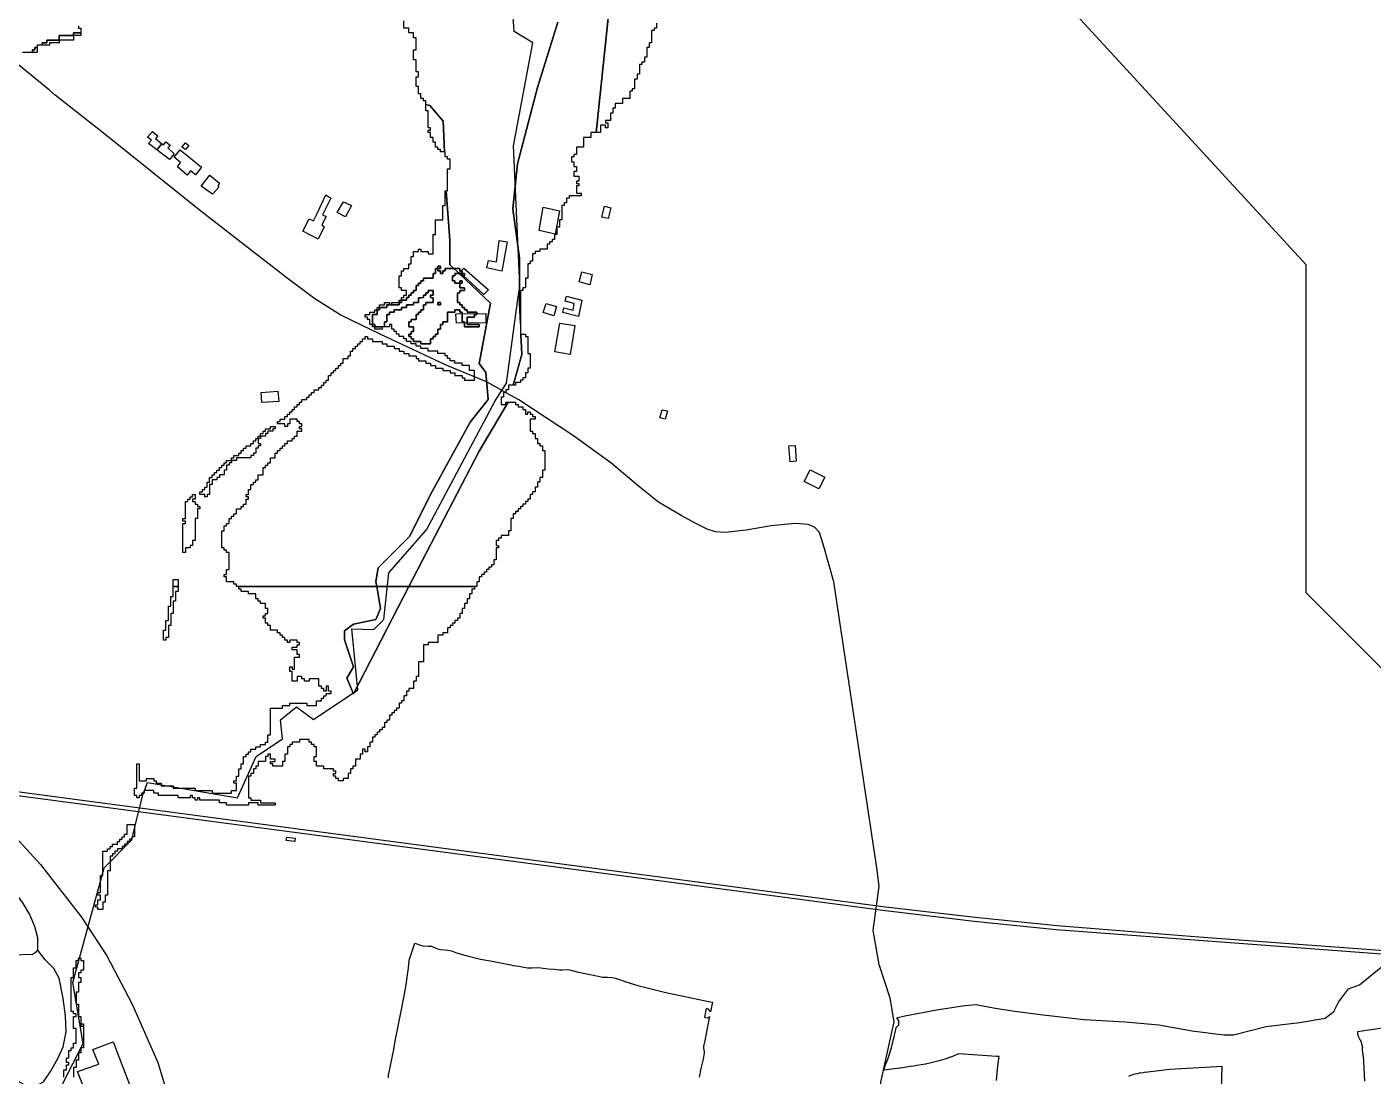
# Model space of a CAD drawing. Header units: metres. Extents: x 553506 to 563855, y 142925 to 150243.
# Drawn here: x 560282 to 561390, y 145597 to 146461 of the extents above; entities that cross this region are included whole.
import ezdxf

# ---------------------------------------------------------------- set-up
doc = ezdxf.new("R2010")
doc.units = ezdxf.units.M
for name, color, linetype in [('C-ANCIENT_WOODLAND', 94, 'Continuous'), ('C-BUILDINGS', 8, 'Continuous'), ('C-FLOOD_ZONE_3', 150, 'Continuous'), ('C-RAILWAYS', 250, 'Continuous'), ('C-ROADS', 33, 'Continuous'), ('C-WATERWAYS', 5, 'Continuous'), ('E-132KV-UGC-ALT', 8, 'Continuous')]:
    doc.layers.add(name, color=color, linetype=linetype)

msp = doc.modelspace()

# ---------------------------------------------------------------- linework, layer by layer
at = {"layer": 'C-ANCIENT_WOODLAND'}
for points in [[(560579.2, 145595.2999), (560579.4, 145597.5999), (560583.5443, 145618.8002), (560584.6, 145624.1999), (560590.2, 145653.0999), (560592.8, 145665.8999), (560593.4999, 145670.3999), (560595.6999, 145685.8999), (560596.4, 145692.1999), (560601.0499, 145706.1999), (560605.4999, 145704.6999), (560607.6, 145704.1999), (560611.8, 145703.9999), (560614.6999, 145703.7999), (560617.6, 145702.5999), (560619.6999, 145701.7999), (560622.2, 145700.9999), (560625.6, 145700.7999), (560628.2, 145700.6999), (560631.0499, 145699.9999), (560635.4, 145698.2999), (560644, 145695.8999), (560655, 145693.1999), (560664.6, 145691.3999), (560671.6, 145690.0999), (560680.0499, 145688.3999), (560681.8999, 145687.8999), (560686.8, 145687.2999), (560690.8, 145686.5999), (560693.6999, 145685.9999), (560697.4, 145685.8999), (560701.6, 145686.1999), (560704.8, 145686.0999), (560710.8999, 145685.2999), (560715.6999, 145684.7999), (560720, 145684.3999), (560722.6999, 145684.4999), (560726.6999, 145684.5999), (560728.4, 145684.4999), (560730.4, 145683.8999), (560735.8, 145682.4999), (560742.4999, 145680.9999), (560750.6999, 145679.4999), (560755.8999, 145678.3999), (560759.4999, 145678.2999), (560763.0999, 145677.9999), (560766.0999, 145677.5999), (560769.4999, 145676.2999), (560774.8, 145674.4999), (560784.4999, 145671.5999), (560807.6999, 145665.7999), (560831.2999, 145660.6999), (560842.8533, 145658.3421), (560846, 145657.6999), (560845.8499, 145656.6499), (560844.4999, 145649.7499), (560842.8999, 145651.8999), (560841.6812, 145652.1901), (560840.8, 145652.3999), (560839.6, 145645.2999), (560840.3463, 145645.1851), (560842.2, 145644.8999), (560843.75, 145645.9499), (560842.0999, 145637.5999), (560839.8999, 145625.9999), (560839.2, 145623.5999), (560838.8, 145621.4999), (560838.8, 145619.4999), (560839.2, 145617.0999), (560839.2999, 145615.6999), (560838.2999, 145610.6999), (560838, 145608.5999), (560836.4999, 145603.1999), (560835.0999, 145595.9999)], [(561079.88, 145593.2199), (561081.1799, 145605.4199), (561082.1799, 145612.8999), (561079.9401, 145613.0596), (561048.92, 145615.2699), (561047.32, 145614.57), (561043.12, 145612.77), (561042.92, 145612.6699), (561037.4199, 145610.77), (561031.72, 145609.0699), (561026.12, 145607.6699), (561021.4199, 145606.57), (561014.4199, 145605.4699), (561011.517, 145605.1005), (561009.2395, 145604.8106), (561008.92, 145604.77), (561000.92, 145603.4699), (561000, 145603.33), (560987.4, 145601.6999), (560987.4999, 145602.6999), (560987.943, 145603.9551), (560987.943, 145603.9551), (560988.6999, 145606.0999), (560990.6, 145610.6999), (560990.8731, 145611.6071), (560993.4, 145619.9999), (560996.05, 145630.5999), (560996.7399, 145633.7279), (560996.8, 145633.9999), (560997.35, 145636.7499), (560999.4999, 145639.1499), (560999.6, 145642.6999), (560998.4999, 145644.05), (560997.4999, 145644.6999), (561004.6116, 145646.5326), (561030.672, 145651.4496), (561053.7821, 145654.8916), (561063.1245, 145655.875), (561078.859, 145652.9248), (561097.0521, 145649.9745), (561120.6539, 145647.0243), (561152.123, 145643.5824), (561186.0506, 145641.6155), (561213.586, 145639.157), (561241.1215, 145634.24), (561267.1818, 145630.7981), (561275.0491, 145630.7981), (561302.0928, 145637.6819), (561329.6283, 145641.1238), (561350.7716, 145644.5658), (561357.6555, 145649.9745), (561361.5891, 145657.8418), (561369.9481, 145668.6593), (561378.7988, 145672.1012), (561404.28, 145692.5199)], [(561414.88, 145638.7199), (561377.28, 145633.2199), (561377.28, 145632.6199), (561377.3799, 145632.0199), (561377.3799, 145631.4199), (561377.5799, 145630.8199), (561377.68, 145630.2199), (561377.88, 145629.6199), (561378.1799, 145629.1199), (561378.3799, 145628.5199), (561378.5799, 145628.2199), (561379.48, 145626.3199), (561379.88, 145625.6199), (561380.1799, 145624.8199), (561380.28, 145624.6199), (561380.68, 145623.0199), (561380.88, 145622.3199), (561381.28, 145620.5199), (561381.28, 145620.1199), (561381.1799, 145619.7199), (561381.1799, 145617.7199), (561381.28, 145617.3199), (561381.3799, 145616.8199), (561381.3799, 145616.5199), (561381.88, 145612.4199), (561382.0898, 145609.832), (561382.1799, 145608.7199), (561382.5529, 145603.9655), (561382.5799, 145603.6199), (561383.08, 145592.6199)], [(561265.3799, 145585.7199), (561265.7399, 145604.7399), (561222.68, 145602.2299), (561204.5387, 145600.0906), (561201.48, 145599.73), (561200.88, 145599.6299), (561198.28, 145599.33), (561197.3799, 145599.13), (561195.88, 145598.8299), (561194.28, 145598.53), (561192.68, 145598.13), (561192.48, 145598.0299), (561189.88, 145597.0299), (561188.5799, 145596.4299)]]:
    msp.add_lwpolyline(points, dxfattribs=at)
at = {"layer": 'C-BUILDINGS'}
for points in [[(560387.5036, 146369.0526), (560392.705, 146364.6294), (560388.5459, 146359.6357), (560381.7193, 146365.0433), (560384.0761, 146367.7324), (560380.8994, 146370.2488), (560384.8814, 146374.8696), (560389.2151, 146371.3542), (560387.5036, 146369.0526)], [(560394.0445, 146363.8364), (560396.0268, 146366.4248), (560399.391, 146363.7251), (560397.501, 146361.3176), (560402.8046, 146356.5303), (560398.9233, 146351.8236), (560388.5459, 146359.6357), (560392.705, 146364.6294), (560394.0445, 146363.8364)], [(560414.7908, 146363.2709), (560411.9868, 146359.9), (560409.1108, 146361.9694), (560412.0032, 146365.421), (560414.7908, 146363.2709)], [(560420.4135, 146339.3054), (560416.2801, 146342.4486), (560413.3935, 146338.808), (560405.3896, 146345.8594), (560408.0976, 146349.3943), (560402.804, 146353.6365), (560407.676, 146359.7654), (560425.2851, 146345.4455), (560420.4135, 146339.3054)], [(560440.1442, 146332.2974), (560438.7062, 146330.1934), (560439.6775, 146329.0996), (560434.4227, 146323.1368), (560425.0204, 146329.9554), (560432.0601, 146338.7786), (560440.1442, 146332.2974)], [(560517.4562, 146301.2217), (560520.644, 146307.3092), (560527.7648, 146322.713), (560531.8773, 146320.0144), (560524.9954, 146306.1429), (560527.851, 146304.7296), (560524.3103, 146298.0745), (560526.2411, 146296.265), (560521.3036, 146286.1939), (560508.7209, 146292.7237), (560514.0288, 146302.8064), (560517.4562, 146301.2217)], [(560543.9927, 146304.4881), (560537.1209, 146308.2023), (560542.0994, 146316.9614), (560548.7648, 146313.8084), (560543.9927, 146304.4881)], [(560716.6081, 146290.4065), (560703.3816, 146293.3652), (560706.5371, 146312.5519), (560720.1339, 146309.6048), (560716.6081, 146290.4065)], [(560760.1005, 146303.1752), (560754.8648, 146304.4361), (560757.027, 146313.341), (560762.2697, 146312.0803), (560760.1005, 146303.1752)], [(560670.4141, 146285.0775), (560677.0154, 146283.9817), (560672.711, 146259.7061), (560660.2449, 146262.4995), (560661.5531, 146268.5284), (560668.1547, 146267.4214), (560670.4141, 146285.0775)], [(560661.7482, 146244.3934), (560657.7427, 146240.5285), (560637.842, 146258.9944), (560641.3058, 146262.2858), (560661.7482, 146244.3934)], [(560745.1013, 146248.5584), (560736.3919, 146251.0907), (560738.3847, 146259.3781), (560747.0881, 146257.0348), (560745.1013, 146248.5584)], [(560715.5152, 146222.9354), (560706.6053, 146225.8399), (560709.0046, 146233.2051), (560717.5195, 146230.8559), (560715.5152, 146222.9354)], [(560735.7913, 146222.4454), (560722.7417, 146225.777), (560723.7439, 146229.7372), (560731.311, 146227.7256), (560732.2662, 146233.187), (560724.8936, 146235.0154), (560725.8828, 146239.1645), (560738.3737, 146235.8044), (560735.7913, 146222.4454)], [(560659.4094, 146217.1964), (560635.217, 146217.0077), (560634.7889, 146224.663), (560659.3585, 146224.8634), (560659.4094, 146217.1964)], [(560728.8874, 146191.1767), (560716.2502, 146193.397), (560720.3835, 146217.0997), (560732.6448, 146215.0457), (560728.8874, 146191.1767)], [(560474.3274, 146159.8925), (560488.2776, 146160.8624), (560488.8608, 146152.4886), (560474.9106, 146151.5187), (560474.3274, 146159.8925)], [(560807.0884, 146137.8617), (560802.7433, 146139.0391), (560804.7816, 146145.6473), (560809.1277, 146144.6592), (560807.0884, 146137.8617)], [(560915.0787, 146103.2886), (560909.9439, 146102.6604), (560908.965, 146115.83), (560914.2067, 146116.1722), (560915.0787, 146103.2886)], [(560933.6877, 146080.565), (560921.6123, 146086.7202), (560926.4567, 146096.1767), (560938.5251, 146090.0213), (560933.6877, 146080.565)], [(560495.148, 145790.815), (560495.4884, 145793.5748), (560502.3108, 145792.8084), (560502.028, 145789.9948), (560495.148, 145790.815)], [(560352.6794, 145578.1482), (560356.3836, 145567.2562), (560338.7643, 145560.5294), (560323.0693, 145600.642), (560340.7047, 145606.6236), (560335.842, 145618.7816), (560352.5075, 145625.1336), (560368.2388, 145584.0874), (560352.6794, 145578.1482)]]:
    msp.add_lwpolyline(points, close=True, dxfattribs=at)
at = {"layer": 'C-FLOOD_ZONE_3'}
for points in [[(560762.7432, 146492.0966), (560750.2869, 146374), (560746, 146374), (560746, 146370), (560740, 146370), (560740, 146362), (560734, 146362), (560734, 146362), (560734, 146356), (560732, 146356), (560732, 146354), (560730, 146354), (560730, 146350), (560732, 146350), (560732, 146346), (560734, 146346), (560734, 146342), (560732, 146342), (560732, 146338), (560736, 146338), (560736, 146336), (560736, 146334), (560734, 146334), (560734, 146332), (560736, 146332), (560736, 146330), (560734, 146330), (560734, 146324), (560738, 146324), (560738, 146322), (560728, 146322), (560728, 146320), (560726, 146320), (560726, 146316), (560724, 146316), (560724, 146314), (560722, 146314), (560722, 146302), (560720, 146302), (560720, 146296), (560718, 146296), (560718, 146290), (560716, 146290), (560716, 146286), (560714, 146286), (560714, 146284), (560712, 146284), (560712, 146282), (560710, 146282), (560710, 146278), (560704, 146278), (560704, 146276), (560700, 146276), (560700, 146274), (560698, 146274), (560698, 146268), (560696, 146268), (560696, 146266), (560694, 146266), (560694, 146254), (560692, 146254), (560692, 146246), (560690, 146246), (560690, 146244), (560688, 146244), (560688, 146242), (560688, 146224), (560688, 146216.4468), (560687.25, 146233.6), (560687.25, 146270.59), (560681.7, 146311.28), (560685.41, 146348.28), (560702.05, 146411.16), (560718.7, 146464.79)], [(560800, 146464), (560800, 146460), (560798, 146460), (560798, 146458), (560796, 146458), (560796, 146448), (560794, 146448), (560794, 146444), (560792, 146444), (560792, 146436), (560790, 146436), (560790, 146432), (560788, 146432), (560788, 146430), (560786, 146430), (560786, 146422), (560784, 146422), (560784, 146418), (560782, 146418), (560782, 146410), (560780, 146410), (560780, 146408), (560778, 146408), (560778, 146402), (560772, 146402), (560772, 146398), (560766, 146398), (560766, 146394), (560764, 146394), (560764, 146390), (560762, 146390), (560762, 146384), (560758, 146384), (560758, 146382), (560760, 146382), (560760, 146378), (560758, 146378), (560758, 146380), (560754, 146380), (560754, 146374), (560750.2869, 146374), (560762.7432, 146492.0966)], [(560718.7, 146464.79), (560702.05, 146411.16), (560685.41, 146348.28), (560681.7, 146311.28), (560687.25, 146270.59), (560687.25, 146233.6), (560688, 146216.4468), (560688, 146208), (560688.3693, 146208), (560689.11, 146191.06), (560681.95, 146166), (560678, 146166), (560678, 146162), (560676, 146162), (560676, 146160), (560674, 146160), (560674, 146156), (560672, 146156), (560672, 146150), (560676, 146150), (560676, 146152), (560677.8858, 146152), (560653.96, 146111.53), (560596.1348, 146000), (560569.5897, 146000), (560568.88, 146004.26), (560570.73, 146015.35), (560596.62, 146041.25), (560615.12, 146078.23), (560646.56, 146135.57), (560661.36, 146154.07), (560659.51, 146176.27), (560653.96, 146183.66), (560663.21, 146233.6), (560637.3753, 146257.999), (560640, 146258), (560640.0006, 146260.0006), (560638.001, 146260.001), (560638.0006, 146262.0006), (560636, 146262.001), (560633.1378, 146262.001), (560629.92, 146265.04), (560629.92, 146285.39), (560626.6705, 146326), (560628, 146326), (560628, 146344), (560630, 146344), (560630, 146352), (560628, 146352), (560628, 146354), (560626, 146354), (560626, 146358), (560625.278, 146358), (560624.37, 146383.42), (560613.27, 146396.36), (560610, 146397.0142), (560610, 146400), (560608, 146400), (560608, 146402), (560606, 146402), (560606, 146406), (560604, 146406), (560604, 146412), (560602, 146412), (560602, 146420), (560604, 146420), (560604, 146424), (560602, 146424), (560602, 146434), (560600, 146434), (560600, 146442), (560602, 146442), (560602, 146452), (560600, 146452), (560600, 146456), (560596, 146456), (560596, 146460), (560592, 146460), (560592, 146466)], [(560324, 146462), (560324, 146460), (560326, 146460), (560326, 146458), (560326, 146456), (560320, 146456), (560320, 146454), (560308, 146454), (560308, 146450), (560298, 146450), (560298, 146448), (560294, 146448), (560294, 146446), (560292, 146446), (560290, 146446), (560290, 146444), (560288, 146444), (560288, 146442), (560286, 146442), (560286, 146440), (560284, 146440), (560282, 146440), (560278, 146440)], [(560312, 145596), (560312, 145600), (560312, 145602), (560314, 145602), (560314, 145606), (560316, 145606), (560316, 145608), (560314, 145608), (560314, 145612), (560316, 145612), (560316, 145618), (560318, 145618), (560318, 145620), (560320, 145620), (560320, 145624), (560322, 145624), (560322, 145636), (560320, 145636), (560320, 145646), (560322, 145646), (560322, 145648), (560320, 145648), (560320, 145650), (560318, 145650), (560318, 145678), (560320, 145678), (560320, 145686), (560322, 145686), (560322, 145692), (560324, 145692), (560324, 145694), (560326, 145694), (560326, 145692), (560328, 145692), (560328, 145684), (560326, 145684), (560326, 145682), (560324, 145682), (560324, 145678), (560326, 145678), (560326, 145674), (560324, 145674), (560324, 145666), (560322, 145666), (560322, 145656), (560324, 145656), (560324, 145646), (560326, 145646), (560326, 145640), (560326, 145638), (560328, 145638), (560328, 145630), (560328, 145622), (560328, 145620), (560326, 145620), (560326, 145616), (560324, 145616), (560324, 145612), (560324, 145610), (560322, 145610), (560322, 145606), (560322, 145604), (560320, 145604), (560320, 145596)]]:
    msp.add_lwpolyline(points, dxfattribs=at)
for points in [[(560308, 146450), (560308, 146454), (560320, 146454), (560320, 146450), (560308, 146450)], [(560326, 146454), (560320, 146454), (560320, 146456), (560326, 146456), (560326, 146454)], [(560288, 146444), (560290, 146444), (560290, 146442), (560290, 146440), (560286, 146440), (560286, 146442), (560288, 146442), (560288, 146444)], [(560294, 146446), (560294, 146448), (560298, 146448), (560298, 146450), (560308, 146450), (560308, 146448), (560300, 146448), (560300, 146446), (560294, 146446)], [(560612, 146378), (560612, 146382), (560612, 146392), (560610, 146392), (560610, 146397.0142), (560613.27, 146396.36), (560624.37, 146383.42), (560625.278, 146358), (560622, 146358), (560622, 146360), (560620, 146360), (560620, 146362), (560618, 146362), (560618, 146366), (560616, 146366), (560616, 146370), (560614, 146370), (560614, 146374), (560612, 146374), (560612, 146376), (560614, 146376), (560614, 146378), (560612, 146378)], [(560623.999, 146258.001), (560622.001, 146258.001), (560622.0006, 146260.0006), (560620.001, 146260.001), (560620, 146262), (560617.9994, 146262.0006), (560617.999, 146258.001), (560615.9994, 146258.0006), (560615.999, 146254.001), (560607.9994, 146254.0006), (560607.999, 146252.001), (560605.9994, 146252.0006), (560605.999, 146250.001), (560603.9994, 146250.0006), (560603.999, 146248.001), (560601.9994, 146248.0006), (560601.999, 146244.001), (560599.9994, 146244.0006), (560599.999, 146242.001), (560597.9994, 146242.0006), (560597.999, 146240.001), (560595.9994, 146240.0006), (560595.999, 146238.001), (560593.9994, 146238.0006), (560593.999, 146236.001), (560592, 146236.001), (560589.9995, 146236.0005), (560590, 146238), (560592, 146238), (560592, 146240), (560594, 146240), (560594, 146244), (560590, 146244), (560590, 146246), (560588, 146246), (560588, 146256), (560590, 146256), (560590, 146258), (560590, 146260), (560592, 146260), (560592, 146262), (560596, 146262), (560596, 146266), (560598, 146266), (560598, 146272), (560600, 146272), (560600, 146276), (560604, 146276), (560604, 146278), (560606, 146278), (560606, 146276), (560612, 146276), (560612, 146274), (560616, 146274), (560616, 146290), (560618, 146290), (560618, 146302), (560624, 146302), (560624, 146314), (560626, 146314), (560626, 146326), (560626.6705, 146326), (560629.92, 146285.39), (560629.92, 146265.04), (560633.1378, 146262.001), (560632, 146262.001), (560630, 146262.001), (560625.9994, 146262.0006), (560625.999, 146260.001), (560623.9994, 146260.0006), (560623.999, 146258.001)], [(560506, 146134), (560506, 146136), (560504, 146136), (560504, 146138), (560498, 146138), (560498, 146134), (560496, 146134), (560496, 146132), (560494, 146132), (560494, 146134), (560488, 146134), (560488, 146136), (560490, 146136), (560490, 146138), (560492, 146138), (560494, 146138), (560494, 146140), (560496, 146140), (560496, 146142), (560498, 146142), (560498, 146144), (560500, 146144), (560500, 146146), (560502, 146146), (560502, 146148), (560504, 146148), (560504, 146150), (560506, 146150), (560506, 146152), (560508, 146152), (560508, 146154), (560510, 146154), (560512, 146154), (560512, 146156), (560514, 146156), (560514, 146158), (560516, 146158), (560516, 146160), (560518, 146160), (560518, 146162), (560520, 146162), (560522, 146162), (560522, 146164), (560524, 146164), (560524, 146166), (560526, 146166), (560526, 146168), (560528, 146168), (560528, 146170), (560530, 146170), (560530, 146172), (560530, 146174), (560532, 146174), (560532, 146176), (560534, 146176), (560534, 146178), (560536, 146178), (560536, 146180), (560538, 146180), (560538, 146182), (560540, 146182), (560540, 146184), (560542, 146184), (560542, 146188), (560546, 146188), (560546, 146190), (560548, 146190), (560548, 146194), (560550, 146194), (560550, 146196), (560552, 146196), (560552, 146198), (560554, 146198), (560554, 146200), (560556, 146200), (560556, 146202), (560558, 146202), (560558, 146204), (560560, 146204), (560560, 146206), (560562, 146206), (560562, 146204), (560564, 146204), (560566, 146204), (560566, 146202), (560572, 146202), (560574, 146202), (560574, 146200), (560576, 146200), (560578, 146200), (560578, 146198), (560580, 146198), (560584, 146198), (560584, 146196), (560588, 146196), (560588, 146194), (560590, 146194), (560592, 146194), (560592, 146192), (560594, 146192), (560596, 146192), (560596, 146190), (560598, 146190), (560602, 146190), (560602, 146188), (560604, 146188), (560604, 146186), (560606, 146186), (560610, 146186), (560610, 146184), (560614, 146184), (560614, 146182), (560616, 146182), (560618, 146182), (560618, 146180), (560620, 146180), (560624, 146180), (560624, 146178), (560626, 146178), (560630, 146178), (560630, 146176), (560632, 146176), (560634, 146176), (560634, 146174), (560638, 146174), (560640, 146174), (560640, 146172), (560642, 146172), (560642, 146170), (560650, 146170), (560650, 146178), (560646, 146178), (560646, 146180), (560646, 146182), (560644, 146182), (560640, 146182), (560640, 146184), (560636, 146184), (560634, 146184), (560634, 146186), (560632, 146186), (560630, 146186), (560630, 146188), (560628, 146188), (560628, 146190), (560626, 146190), (560626, 146192), (560624, 146192), (560620, 146192), (560620, 146194), (560618, 146194), (560612, 146194), (560612, 146196), (560610, 146196), (560606, 146196), (560606, 146198), (560602, 146198), (560602, 146200), (560598, 146200), (560598, 146202), (560594, 146202), (560594, 146204), (560592, 146204), (560592, 146206), (560588, 146206), (560588, 146208), (560586, 146208), (560586, 146210), (560584, 146210), (560584, 146212), (560582, 146212), (560582, 146214), (560582, 146216), (560580, 146216), (560580, 146214), (560576.001, 146214), (560576.001, 146216), (560576.001, 146217.999), (560578.0006, 146217.9994), (560578.001, 146222), (560578.001, 146223.999), (560580.0006, 146223.9994), (560580.001, 146225.999), (560582, 146225.999), (560584.0006, 146225.9994), (560584.001, 146227.999), (560586, 146227.999), (560588, 146227.999), (560590.0006, 146227.9994), (560590.001, 146229.999), (560592, 146229.999), (560594.0006, 146229.9994), (560594.001, 146231.999), (560596, 146231.999), (560598, 146231.999), (560600.0006, 146231.9994), (560600.001, 146233.999), (560602, 146233.999), (560604.0006, 146233.9994), (560604.001, 146236), (560604.001, 146237.999), (560606, 146237.999), (560608.0006, 146237.9994), (560608.001, 146239.999), (560610.0006, 146239.9994), (560610.001, 146241.999), (560612.0006, 146241.9994), (560612.001, 146243.999), (560614, 146243.999), (560615.999, 146243.999), (560615.999, 146240.001), (560613.9994, 146240.0006), (560613.9994, 146237.9994), (560615.999, 146237.999), (560615.999, 146234.001), (560609.9994, 146234.0006), (560609.999, 146232.001), (560607.9994, 146232.0006), (560607.999, 146228.001), (560605.9994, 146228.0006), (560605.999, 146226.001), (560603.9994, 146226.0006), (560603.999, 146224.001), (560601.9994, 146224.0006), (560601.999, 146220.001), (560597.9994, 146220.0006), (560597.999, 146218.001), (560595.9994, 146218.0006), (560595.9994, 146213.9994), (560599.999, 146213.999), (560599.999, 146210.001), (560597.9994, 146210.0006), (560597.999, 146208.001), (560595.9994, 146208.0006), (560595.9994, 146205.9994), (560597.999, 146205.999), (560597.9994, 146203.9994), (560599.999, 146203.999), (560599.9994, 146201.9994), (560605.999, 146201.999), (560605.9994, 146199.9994), (560614.0006, 146199.9994), (560614.001, 146203.999), (560616.0006, 146203.9994), (560616.001, 146205.999), (560618.0006, 146205.9994), (560618.001, 146207.999), (560620.0006, 146207.9994), (560620.001, 146211.999), (560622.0006, 146211.9994), (560622.001, 146215.999), (560624.0006, 146215.9994), (560624.001, 146217.999), (560628.0006, 146217.9994), (560628.001, 146225.999), (560634.0006, 146225.9994), (560634.001, 146227.999), (560637.999, 146227.999), (560637.9994, 146225.9994), (560639.999, 146225.999), (560639.9994, 146217.9994), (560641.999, 146217.999), (560641.9994, 146213.9994), (560654.0006, 146213.9994), (560654.0006, 146216.0006), (560644.001, 146216.001), (560644.001, 146221.999), (560650.0006, 146221.9994), (560650.001, 146223.999), (560652.0006, 146223.9994), (560652.0006, 146226.0006), (560644.001, 146226.001), (560644.0006, 146228.0006), (560642.001, 146228.001), (560642.0006, 146230.0006), (560640.001, 146230.001), (560640.0006, 146232.0006), (560638.001, 146232.001), (560638.0006, 146234.0006), (560636.001, 146234.001), (560636.001, 146241.999), (560638.0006, 146241.9994), (560638.001, 146243.999), (560642.0006, 146243.9994), (560642.0006, 146246.0006), (560638.001, 146246.001), (560638, 146250), (560634.001, 146250.001), (560634.0006, 146252.0006), (560632.001, 146252.001), (560632.001, 146254), (560632.001, 146255.999), (560634.0006, 146255.9994), (560634.001, 146257.999), (560636, 146257.999), (560637.3753, 146257.999), (560663.21, 146233.6), (560653.96, 146183.66), (560659.51, 146176.27), (560661.36, 146154.07), (560646.56, 146135.57), (560615.12, 146078.23), (560596.62, 146041.25), (560570.73, 146015.35), (560568.88, 146004.26), (560569.5897, 146000), (560456, 146000), (560454, 146000), (560454, 146002), (560452, 146002), (560452, 146004), (560446, 146004), (560446, 146008), (560444, 146008), (560444, 146010), (560446, 146010), (560446, 146014), (560448, 146014), (560448, 146028), (560446, 146028), (560446, 146030), (560444, 146030), (560444, 146032), (560442, 146032), (560442, 146046), (560444, 146046), (560444, 146050), (560446, 146050), (560446, 146052), (560448, 146052), (560448, 146056), (560450, 146056), (560450, 146058), (560452, 146058), (560452, 146060), (560454, 146060), (560454, 146064), (560458, 146064), (560458, 146066), (560460, 146066), (560460, 146068), (560462, 146068), (560462, 146072), (560464, 146072), (560464, 146074), (560462, 146074), (560462, 146076), (560464, 146076), (560464, 146080), (560466, 146080), (560466, 146084), (560468, 146084), (560468, 146086), (560470, 146086), (560470, 146088), (560472, 146088), (560472, 146092), (560476, 146092), (560476, 146098), (560478, 146098), (560478, 146100), (560480, 146100), (560480, 146102), (560482, 146102), (560482, 146106), (560486, 146106), (560486, 146110), (560488, 146110), (560488, 146112), (560490, 146112), (560490, 146114), (560492, 146114), (560492, 146116), (560494, 146116), (560494, 146118), (560496, 146118), (560496, 146120), (560500, 146120), (560500, 146122), (560502, 146122), (560502, 146124), (560504, 146124), (560504, 146128), (560508, 146128), (560508, 146130), (560506, 146130), (560506, 146132), (560508, 146132), (560508, 146134), (560506, 146134)], [(560570, 146213.999), (560567.9997, 146213.9997), (560567.999, 146215.999), (560565.9997, 146215.9997), (560565.9994, 146224.0006), (560569.999, 146224.001), (560569.9997, 146228.0003), (560571.999, 146228.001), (560571.9997, 146230.0003), (560576, 146230.001), (560577.999, 146230.001), (560577.9994, 146232.0006), (560580, 146232.0005), (560582, 146232.0005), (560584, 146232.001), (560587.999, 146232.001), (560587.9994, 146234.0006), (560589.999, 146234.001), (560589.9997, 146236.0003), (560592, 146236.001), (560593.999, 146236.001), (560593.9994, 146238.0006), (560595.999, 146238.001), (560595.9994, 146240.0006), (560597.999, 146240.001), (560597.9994, 146242.0006), (560599.999, 146242.001), (560599.9994, 146244.0006), (560601.999, 146244.001), (560601.9994, 146248.0006), (560603.999, 146248.001), (560603.9994, 146250.0006), (560605.999, 146250.001), (560605.9994, 146252.0006), (560607.999, 146252.001), (560607.9994, 146254.0006), (560615.999, 146254.001), (560615.9994, 146258.0006), (560617.999, 146258.001), (560617.9994, 146262.0006), (560620, 146262), (560620.001, 146260.001), (560622.0006, 146260.0006), (560622.001, 146258.001), (560623.999, 146258.001), (560623.9994, 146260.0006), (560625.999, 146260.001), (560625.9994, 146262.0006), (560630, 146262.001), (560632, 146262.001), (560633.1378, 146262.001), (560636.001, 146259.2969), (560637.3753, 146257.999), (560636, 146257.999), (560634.001, 146257.999), (560634.0006, 146255.9994), (560632.001, 146255.999), (560632.001, 146254), (560632.001, 146252.001), (560634.0006, 146252.0006), (560634.001, 146250.001), (560638, 146250), (560638.001, 146246.001), (560642.0006, 146246.0006), (560642.0006, 146243.9994), (560638.001, 146243.999), (560638.0006, 146241.9994), (560636.001, 146241.999), (560636.001, 146234.001), (560638.0006, 146234.0006), (560638.001, 146232.001), (560640.0006, 146232.0006), (560640.001, 146230.001), (560642.0006, 146230.0006), (560642.001, 146228.001), (560644.0006, 146228.0006), (560644.001, 146226.001), (560652.0006, 146226.0006), (560652.0006, 146223.9994), (560650.001, 146223.999), (560650.0006, 146221.9994), (560644.001, 146221.999), (560644.001, 146216.001), (560654.0006, 146216.0006), (560654.0006, 146213.9994), (560641.9994, 146213.9994), (560641.999, 146217.999), (560639.9994, 146217.9994), (560639.999, 146225.999), (560637.9994, 146225.9994), (560637.999, 146227.999), (560634.001, 146227.999), (560634.0006, 146225.9994), (560628.001, 146225.999), (560628.0006, 146217.9994), (560624.001, 146217.999), (560624.0006, 146215.9994), (560622.001, 146215.999), (560622.0006, 146211.9994), (560620.001, 146211.999), (560620.0006, 146207.9994), (560618.001, 146207.999), (560618.0006, 146205.9994), (560616.001, 146205.999), (560616.0006, 146203.9994), (560614.001, 146203.999), (560614.0006, 146199.9994), (560605.9994, 146199.9994), (560605.999, 146201.999), (560599.9994, 146201.9994), (560599.999, 146203.999), (560597.9994, 146203.9994), (560597.999, 146205.999), (560595.9994, 146205.9994), (560595.9994, 146208.0006), (560597.999, 146208.001), (560597.9994, 146210.0006), (560599.999, 146210.001), (560599.999, 146213.999), (560595.9994, 146213.9994), (560595.9994, 146218.0006), (560597.999, 146218.001), (560597.9994, 146220.0006), (560601.999, 146220.001), (560601.9994, 146224.0006), (560603.999, 146224.001), (560603.9994, 146226.0006), (560605.999, 146226.001), (560605.9994, 146228.0006), (560607.999, 146228.001), (560607.9994, 146232.0006), (560609.999, 146232.001), (560609.9994, 146234.0006), (560615.999, 146234.001), (560615.999, 146237.999), (560613.9994, 146237.9994), (560613.9994, 146240.0006), (560615.999, 146240.001), (560615.999, 146243.999), (560614, 146243.999), (560612.001, 146243.999), (560612.0006, 146241.9994), (560610.001, 146241.999), (560610.0006, 146239.9994), (560608.001, 146239.999), (560608.0006, 146237.9994), (560606, 146237.999), (560604.001, 146237.999), (560604.001, 146236), (560604.0006, 146233.9994), (560602, 146233.999), (560600.001, 146233.999), (560600.0006, 146231.9994), (560598, 146231.999), (560596, 146231.999), (560594.001, 146231.999), (560594.0006, 146229.9994), (560592, 146229.999), (560590.001, 146229.999), (560590.0006, 146227.9994), (560588, 146227.999), (560586, 146227.999), (560584.001, 146227.999), (560584.0006, 146225.9994), (560582, 146225.999), (560580.001, 146225.999), (560580.0006, 146223.9994), (560578.001, 146223.999), (560578.001, 146222), (560578.0006, 146217.9994), (560576.001, 146217.999), (560576.001, 146216), (560576.0005, 146214), (560574.0006, 146213.9994), (560572, 146213.999), (560570, 146213.999)], [(560619.9994, 146264.0006), (560622.0006, 146264.0006), (560622.0006, 146261.9994), (560620, 146262), (560619.9994, 146264.0006)], [(560622.0006, 146261.9994), (560622.0006, 146264.0006), (560619.9994, 146264.0006), (560620, 146262), (560622.0006, 146261.9994)], [(560633.1378, 146262.001), (560636, 146262.001), (560638.0006, 146262.0006), (560638.001, 146260.001), (560640.0006, 146260.0006), (560640, 146258), (560637.3753, 146257.999), (560636, 146259.2978), (560633.1378, 146262.001)], [(560639.9994, 146255.9994), (560640, 146258), (560642.0006, 146258.0006), (560642.0006, 146255.9994), (560639.9994, 146255.9994)], [(560639.9994, 146255.9994), (560642.0006, 146255.9994), (560642.0006, 146258.0006), (560640, 146258), (560639.9994, 146255.9994)], [(560637.9994, 146252.0006), (560640.0006, 146252.0006), (560640.0006, 146249.9994), (560638, 146250), (560637.9994, 146252.0006)], [(560640.0006, 146249.9994), (560640.0006, 146252.0006), (560637.9994, 146252.0006), (560638, 146250), (560640.0006, 146249.9994)], [(560576, 146230.001), (560571.9995, 146230.0005), (560572, 146232), (560574, 146232), (560576, 146232), (560576, 146234), (560580, 146234), (560580, 146232.001), (560577.9994, 146232.0006), (560577.999, 146230.001), (560576, 146230.001)], [(560584, 146232.001), (560582, 146232.001), (560582, 146234), (560586, 146234), (560587.9995, 146234.0005), (560587.999, 146232.001), (560584, 146232.001)], [(560588, 146236), (560589.9995, 146236.0005), (560589.999, 146234.001), (560587.9995, 146234.0005), (560588, 146236)], [(560621.999, 146232.001), (560621.999, 146233.999), (560620.001, 146233.999), (560620.001, 146232.001), (560621.999, 146232.001)], [(560621.999, 146232.001), (560620.001, 146232.001), (560620.001, 146233.999), (560621.999, 146233.999), (560621.999, 146232.001)], [(560564, 146226), (560566, 146226), (560568, 146226), (560568, 146228), (560569.9995, 146228.0005), (560569.999, 146224.001), (560565.9994, 146224.0006), (560565.9995, 146215.9995), (560564, 146216), (560564, 146220), (560562, 146220), (560562, 146222), (560560, 146222), (560560, 146224), (560564, 146224), (560564, 146226)], [(560569.9995, 146228.0005), (560570, 146230), (560571.9995, 146230.0005), (560571.999, 146228.001), (560569.9995, 146228.0005)], [(560567.999, 146215.999), (560567.9995, 146213.9995), (560566, 146214), (560565.9995, 146215.9995), (560567.999, 146215.999)], [(560574, 146212), (560568, 146212), (560567.9995, 146213.9995), (560570, 146213.999), (560572, 146213.999), (560574, 146213.999), (560574, 146212)], [(560694, 146192), (560696, 146192), (560696, 146180), (560694, 146180), (560694, 146176), (560692, 146176), (560692, 146172), (560690, 146172), (560690, 146170), (560688, 146170), (560688, 146168), (560684, 146168), (560684, 146166), (560681.95, 146166), (560689.11, 146191.06), (560688.3693, 146208), (560692, 146208), (560692, 146206), (560694, 146206), (560694, 146192)], [(560658, 146010), (560656, 146010), (560656, 146008), (560654, 146008), (560654, 146004), (560652, 146004), (560652, 146000), (560650, 146000), (560596.1348, 146000), (560653.96, 146111.53), (560677.8858, 146152), (560684, 146152), (560684, 146150), (560686, 146150), (560686, 146148), (560690, 146148), (560690, 146146), (560692, 146146), (560692, 146142), (560694, 146142), (560694, 146144), (560696, 146144), (560696, 146142), (560698, 146142), (560698, 146140), (560700, 146140), (560700, 146138), (560696, 146138), (560696, 146128), (560698, 146128), (560698, 146126), (560700, 146126), (560700, 146122), (560702, 146122), (560702, 146118), (560704, 146118), (560704, 146116), (560706, 146116), (560706, 146112), (560708, 146112), (560708, 146096), (560706, 146096), (560706, 146090), (560704, 146090), (560704, 146086), (560702, 146086), (560702, 146082), (560700, 146082), (560700, 146078), (560698, 146078), (560698, 146076), (560696, 146076), (560696, 146072), (560694, 146072), (560694, 146070), (560692, 146070), (560692, 146068), (560690, 146068), (560690, 146066), (560688, 146066), (560688, 146064), (560686, 146064), (560686, 146062), (560684, 146062), (560684, 146060), (560682, 146060), (560682, 146056), (560680, 146056), (560680, 146046), (560678, 146046), (560678, 146042), (560672, 146042), (560672, 146040), (560670, 146040), (560670, 146038), (560668, 146038), (560668, 146034), (560670, 146034), (560670, 146032), (560668, 146032), (560668, 146022), (560666, 146022), (560666, 146018), (560664, 146018), (560664, 146016), (560662, 146016), (560662, 146014), (560660, 146014), (560660, 146012), (560658, 146012), (560658, 146010)], [(560474, 146126), (560476, 146126), (560476, 146128), (560478, 146128), (560478, 146130), (560482, 146130), (560482, 146132), (560484, 146132.0005), (560486.0006, 146132.0006), (560486.0006, 146129.9994), (560484.001, 146129.999), (560484.0006, 146127.9994), (560480.001, 146127.999), (560480.0006, 146125.9994), (560478.001, 146125.999), (560478.0006, 146123.9994), (560476.001, 146123.999), (560474, 146124), (560474, 146126)], [(560449.999, 146106), (560452, 146106), (560452, 146108), (560454, 146108.0005), (560455.999, 146108.001), (560455.999, 146110), (560458, 146110), (560458, 146112), (560460, 146112), (560460, 146114), (560462, 146114), (560462, 146116), (560464, 146116.0005), (560465.999, 146116.001), (560465.9997, 146118.0003), (560467.999, 146118.001), (560467.9997, 146120.0003), (560469.999, 146120.001), (560469.999, 146122), (560472, 146122), (560472.001, 146118.001), (560474.0006, 146118.0006), (560474.0006, 146115.9994), (560472.001, 146115.999), (560472.0006, 146113.9994), (560470.001, 146113.999), (560470.001, 146111.999), (560470.0006, 146109.9994), (560468.001, 146109.999), (560468.0006, 146107.9994), (560466.001, 146107.999), (560466.0006, 146105.9994), (560454.001, 146105.999), (560454.0006, 146103.9994), (560450, 146104), (560449.999, 146106)], [(560472, 146124), (560474, 146124), (560474.0006, 146121.9994), (560472, 146122), (560472, 146124)], [(560434, 146090), (560434, 146092), (560436, 146092), (560436, 146094), (560438, 146094), (560438, 146096), (560440, 146096), (560440, 146098), (560442, 146098), (560442, 146100), (560444, 146100), (560444, 146102), (560446, 146102), (560446, 146104), (560448, 146104.0005), (560450, 146104), (560450.0006, 146101.9994), (560448.001, 146101.999), (560448.0006, 146099.9994), (560446.001, 146099.999), (560446.0006, 146095.9994), (560444.001, 146095.999), (560444.0006, 146091.9994), (560442.001, 146091.999), (560440.001, 146091.999), (560440.0006, 146089.9994), (560438.001, 146089.999), (560438.0006, 146087.9994), (560434.001, 146087.999), (560434.0006, 146083.9994), (560432.001, 146083.999), (560432.0006, 146075.9994), (560430.001, 146075.999), (560430.0006, 146073.9994), (560427.9997, 146073.9997), (560427.999, 146075.999), (560426, 146075.9995), (560424, 146076), (560424, 146078.001), (560425.999, 146078.001), (560425.9997, 146080.0003), (560427.999, 146080.001), (560427.999, 146082), (560430, 146082), (560430, 146086), (560432, 146086), (560432, 146090), (560434, 146090)], [(560411.999, 146052.001), (560411.999, 146053.999), (560410, 146053.999), (560410, 146056.001), (560411.999, 146056.001), (560411.9995, 146062), (560412, 146064), (560412, 146070), (560414, 146070), (560414, 146072), (560416, 146072), (560416, 146074), (560418, 146074), (560418, 146076), (560420.001, 146076), (560420.0005, 146074), (560420, 146072), (560418, 146072), (560418, 146070), (560420, 146070), (560420, 146068), (560422.001, 146068), (560422.001, 146066.001), (560424.0006, 146066.0006), (560424.0006, 146063.9994), (560422.001, 146063.999), (560422.0006, 146055.9994), (560420.001, 146055.999), (560420.001, 146053.999), (560420.001, 146048.001), (560420.001, 146045.999), (560420.0006, 146037.9994), (560418.001, 146037.999), (560418.001, 146035.999), (560418.0006, 146033.9994), (560416.001, 146033.999), (560416.001, 146032), (560412, 146032), (560412, 146027.999), (560409.9994, 146027.9994), (560410, 146052.001), (560411.999, 146052.001)], [(560604, 145926), (560602, 145926), (560602, 145922), (560600, 145922), (560600, 145916), (560596, 145916), (560596, 145914), (560594, 145914), (560594, 145910), (560592, 145910), (560592, 145906), (560590, 145906), (560590, 145904), (560588, 145904), (560588, 145900), (560586, 145900), (560586, 145898), (560584, 145898), (560584, 145896), (560582, 145896), (560582, 145894), (560580, 145894), (560580, 145890), (560578, 145890), (560578, 145888), (560576, 145888), (560576, 145884), (560574, 145884), (560574, 145882), (560572, 145882), (560572, 145880), (560570, 145880), (560570, 145878), (560568, 145878), (560568, 145876), (560566, 145876), (560566, 145872), (560564, 145872), (560564, 145868), (560562, 145868), (560562, 145864), (560560, 145864), (560560, 145866), (560558, 145866), (560558, 145862), (560556, 145862), (560556, 145858), (560552, 145858), (560552, 145852), (560550, 145852), (560550, 145850), (560548, 145850), (560548, 145846), (560546, 145846), (560546, 145842), (560542, 145842), (560542, 145840), (560538, 145840), (560538, 145842), (560536, 145842), (560536, 145844), (560534, 145844), (560534, 145846), (560536, 145846), (560536, 145848), (560534, 145848), (560534, 145850), (560526, 145850), (560526, 145852), (560520, 145852), (560520, 145856), (560518, 145856), (560518, 145860), (560520, 145860), (560520, 145868), (560518, 145868), (560518, 145870), (560516, 145870), (560516, 145872), (560514, 145872), (560514, 145874), (560506, 145874), (560506, 145872), (560500, 145872), (560500, 145870), (560498, 145870), (560498, 145868), (560496, 145868), (560496, 145862), (560494, 145862), (560494, 145856), (560492, 145856), (560492, 145852), (560484, 145852), (560484, 145854), (560482, 145854), (560482, 145856), (560486, 145856), (560486, 145858), (560482, 145858), (560482, 145862), (560480, 145862), (560480, 145860), (560478, 145860), (560478, 145856), (560472, 145856), (560472, 145854), (560472, 145852), (560470, 145852), (560470, 145850), (560468, 145850), (560468, 145846), (560466, 145846), (560466, 145844), (560464, 145844), (560464, 145842), (560464, 145834), (560464, 145832), (560464, 145826), (560466, 145826), (560466, 145824), (560474, 145824), (560474, 145822), (560486, 145822), (560486, 145820), (560474, 145820), (560472, 145820), (560472, 145822), (560464, 145822), (560464, 145820), (560446, 145820), (560446, 145822), (560440, 145822), (560440, 145824), (560436, 145824), (560424, 145824), (560424, 145826), (560422, 145826), (560422, 145824), (560420, 145824), (560420, 145826), (560418, 145826), (560418, 145828), (560416, 145828), (560416, 145826), (560410, 145826), (560406, 145826), (560406, 145828), (560402, 145828), (560390, 145828), (560390, 145830), (560386, 145830), (560386, 145832), (560378, 145832), (560378, 145830), (560376, 145830), (560376, 145828), (560374, 145828), (560374, 145826), (560372, 145826), (560372, 145828), (560370, 145828), (560370, 145832), (560370, 145834), (560372, 145834), (560372, 145854), (560374, 145854), (560374, 145848), (560374, 145842), (560374, 145840), (560380, 145840), (560380, 145842), (560382, 145842), (560384, 145842), (560386, 145842), (560386, 145840), (560388, 145840), (560388, 145838), (560392, 145838), (560392, 145836), (560402, 145836), (560402, 145834), (560420, 145834), (560420, 145832), (560428, 145832), (560434, 145832), (560434, 145830), (560442, 145830), (560444, 145830), (560450, 145830), (560450, 145832), (560454, 145832), (560454, 145834), (560454, 145836), (560454, 145838), (560452, 145838), (560452, 145840), (560454, 145840), (560454, 145844), (560456, 145844), (560456, 145850), (560458, 145850), (560458, 145854), (560460, 145854), (560460, 145860), (560462, 145860), (560462, 145862), (560464, 145862), (560464, 145864), (560466, 145864), (560466, 145866), (560470, 145866), (560470, 145868), (560472, 145868), (560474, 145868), (560474, 145870), (560478, 145870), (560478, 145872), (560480, 145872), (560480, 145878), (560482, 145878), (560482, 145900), (560492, 145900), (560492, 145902), (560498, 145902), (560498, 145904), (560512, 145904), (560512, 145902), (560520, 145902), (560520, 145906), (560524, 145906), (560524, 145908), (560526, 145908), (560526, 145910), (560528, 145910), (560528, 145912), (560532, 145912), (560532, 145914), (560530, 145914), (560530, 145918), (560528, 145918), (560528, 145914), (560526, 145914), (560526, 145916), (560524, 145916), (560524, 145918), (560522, 145918), (560522, 145924), (560514, 145924), (560514, 145922), (560510, 145922), (560510, 145924), (560508, 145924), (560508, 145926), (560504, 145926), (560504, 145922), (560500, 145922), (560500, 145930), (560498, 145930), (560498, 145934), (560500, 145934), (560500, 145932), (560502, 145932), (560502, 145942), (560506, 145942), (560506, 145944), (560504, 145944), (560504, 145948), (560500, 145948), (560500, 145950), (560504, 145950), (560504, 145952), (560506, 145952), (560506, 145954), (560504, 145954), (560504, 145956), (560498, 145956), (560498, 145954), (560496, 145954), (560496, 145956), (560494, 145956), (560494, 145958), (560492, 145958), (560492, 145960), (560490, 145960), (560490, 145962), (560488, 145962), (560488, 145964), (560482, 145964), (560482, 145968), (560480, 145968), (560480, 145970), (560478, 145970), (560478, 145974), (560476, 145974), (560476, 145976), (560478, 145976), (560478, 145978), (560480, 145978), (560480, 145982), (560478, 145982), (560478, 145986), (560474, 145986), (560474, 145988), (560472, 145988), (560472, 145990), (560470, 145990), (560470, 145994), (560464, 145994), (560464, 145996), (560458, 145996), (560458, 145998), (560456, 145998), (560456, 146000), (560569.5897, 146000), (560572.58, 145982.05), (560568.88, 145972.8), (560550.39, 145969.11), (560542.99, 145963.56), (560542.99, 145956.16), (560550.39, 145933.97), (560544.84, 145924.72), (560550.39, 145911.77), (560596.1348, 146000), (560650, 146000), (560650, 145998), (560648, 145998), (560648, 145994), (560646, 145994), (560646, 145990), (560644, 145990), (560644, 145986), (560642, 145986), (560642, 145982), (560640, 145982), (560640, 145978), (560638, 145978), (560638, 145974), (560636, 145974), (560636, 145972), (560634, 145972), (560634, 145970), (560632, 145970), (560632, 145968), (560630, 145968), (560630, 145966), (560628, 145966), (560628, 145962), (560624, 145962), (560624, 145960), (560620, 145960), (560620, 145954), (560612, 145954), (560612, 145952), (560608, 145952), (560608, 145938), (560604, 145938), (560604, 145926)], [(560397.999, 145972.001), (560397.999, 145974), (560397.9995, 145976), (560398, 145980), (560398, 145984.001), (560399.999, 145984.001), (560399.9997, 145986.0003), (560400, 145988), (560400, 145992), (560401.9997, 145992.0003), (560402, 145996), (560402, 145998), (560402, 145999.9995), (560404, 146000), (560406.001, 146000), (560406.0003, 145995.9997), (560404.001, 145995.999), (560404.001, 145993.999), (560404.0003, 145991.9997), (560404, 145987.999), (560402.001, 145987.999), (560402.0003, 145985.9997), (560402, 145977.999), (560400.001, 145977.999), (560400.0003, 145973.9997), (560400, 145967.999), (560398.001, 145967.999), (560398.001, 145964), (560398.001, 145962), (560398.0006, 145957.9994), (560396.001, 145957.999), (560396.0006, 145955.9994), (560393.9994, 145955.9994), (560393.9995, 145958), (560394, 145964.001), (560395.999, 145964.001), (560395.9997, 145966.0003), (560396, 145970), (560396, 145972.001), (560397.999, 145972.001)], [(560404, 146000), (560402, 146000.0005), (560402, 146006.001), (560403.999, 146006.001), (560406.0003, 146006.0003), (560406.001, 146004), (560406.001, 146002), (560406.001, 146000), (560404, 146000)], [(560550.39, 145933.97), (560542.99, 145956.16), (560542.99, 145963.56), (560550.39, 145969.11), (560568.88, 145972.8), (560572.58, 145982.05), (560569.5897, 146000), (560596.1348, 146000), (560550.39, 145911.77), (560544.84, 145924.72), (560550.39, 145933.97)], [(560340, 145742), (560342, 145742), (560342, 145746), (560340, 145746), (560340, 145748), (560342, 145748), (560342, 145762), (560344, 145762), (560344, 145782), (560348, 145782), (560348, 145784), (560350, 145784), (560350, 145786), (560352, 145786), (560352, 145788), (560356, 145788), (560356, 145790), (560358, 145790), (560358, 145792), (560360, 145792), (560360, 145794), (560362, 145794), (560362, 145796), (560364, 145796), (560364, 145804), (560370, 145804), (560370, 145794), (560368, 145794), (560368, 145792), (560366, 145792), (560366, 145790), (560364, 145790), (560364, 145788), (560362, 145788), (560362, 145786), (560360, 145786), (560360, 145784), (560356, 145784), (560356, 145782), (560354, 145782), (560354, 145780), (560352, 145780), (560352, 145778), (560350, 145778), (560350, 145766), (560348, 145766), (560348, 145746), (560346, 145746), (560346, 145740), (560344, 145740), (560344, 145734), (560342, 145734), (560340, 145734), (560340, 145736), (560338, 145736), (560338, 145738), (560340, 145738), (560340, 145742)], [(560328, 145640), (560328, 145638), (560326, 145638), (560326, 145640), (560328, 145640)]]:
    msp.add_lwpolyline(points, close=True, dxfattribs=at)
at = {"layer": 'C-RAILWAYS'}
for points in [[(562383.6315, 145625.2266), (561742.2845, 145671.5305), (561129.0508, 145717.3353), (561061.6079, 145724.1143), (560986.3174, 145733.1303), (559963.0324, 145868.8301)], [(559995.9814, 145868.164), (560988.6722, 145736.3316)], [(560988.6722, 145736.3316), (561062.388, 145727.7894), (561129.9525, 145720.9252), (561246.4694, 145711.6685), (561742.5289, 145675.0999), (562383.3487, 145628.809)]]:
    msp.add_lwpolyline(points, dxfattribs=at)
at = {"layer": 'C-ROADS'}
for points in [[(560786.6501, 146081.6054), (560762.2978, 146101.9349), (560731.6092, 146124.2813), (560686.7125, 146153.9077), (560680.1443, 146157.52), (560660.6238, 146168.2845), (560653.367, 146171.3299), (560626.8986, 146182.4227), (560572.9302, 146207.6373), (560540.0107, 146223.5375), (560518.528, 146237.1351), (560495.743, 146254.1424), (560489.5717, 146258.9359), (560467.9257, 146275.7563), (560423.3083, 146310.4244), (560343.0867, 146374.7005), (560304.9057, 146404.8624), (560300.0582, 146408.9295), (560250.1769, 146449.4338)], [(560983.2575, 145753.3357), (560981.5536, 145768.4303), (560946.0879, 146003.9668), (560937.2073, 146034.953), (560934.237, 146044.4875), (560930.0595, 146049.0201), (560924.9169, 146051.0962), (560914.1856, 146052.0735), (560894.5195, 146050.0331), (560873.8716, 146046.5152), (560856.5842, 146044.4492), (560848.6864, 146045.1703), (560841.8159, 146047.2592), (560831.8869, 146052.3243), (560820.1696, 146058.6579), (560801.7664, 146069.6795), (560786.6501, 146081.6054)], [(560249.1794, 145818.6889), (560292.6423, 145771.1169), (560326.3513, 145727.7263), (560347.2525, 145695.8232), (560368.1432, 145656.1956), (560389.2433, 145608.0712), (560407.3715, 145547.8338), (560417.6379, 145493.4281), (560417.5292, 145473.6022)], [(560213.5351, 145788.9068), (560221.9826, 145789.4039), (560232.9079, 145788.2753), (560238.6083, 145785.8041), (560246.9424, 145779.6197), (560250.8611, 145774.6221), (560270.7913, 145749.1661), (560277.7464, 145739.6554), (560283.8745, 145729.529), (560287.6281, 145720.4082), (560290.3584, 145711.133), (560290.3298, 145700.8369), (560288.4989, 145698.5426), (560285.9806, 145696.9838), (560252.3906, 145695.9586), (560227.2272, 145695.8864), (560223.9606, 145697.6878)], [(560978.4765, 145716.8352), (560983.2575, 145753.3357)], [(560986.5476, 145494.4313), (560984.9414, 145507.5255), (560984.6403, 145591.9487), (560995.698, 145641.5455), (560992.4891, 145660.9226), (560983.4125, 145688.764), (560978.4765, 145716.8352)], [(560239.3346, 145613.7685), (560248.3373, 145607.2377), (560255.7764, 145603.0733), (560278.734, 145590.2328), (560283.1867, 145589.203), (560287.5921, 145589.2403), (560291.6885, 145590.2139), (560295.2425, 145592.2057), (560300.9328, 145600.6082), (560306.9761, 145611.3702), (560311.4644, 145620.8593), (560313.8636, 145633.1883), (560313.1899, 145646.4899), (560311.4666, 145660.7047), (560308.0137, 145677.4478), (560303.6343, 145685.5474), (560296.58, 145692.6287), (560290.3298, 145700.8369)]]:
    msp.add_lwpolyline(points, dxfattribs=at)
at = {"layer": 'C-WATERWAYS'}
for points in [[(560687.0964, 146245.4086), (560687.5528, 146248.7062), (560682.2905, 146363.092), (560698.2381, 146447.9898), (560682.8265, 146457.3245), (560681.3654, 146477.4353), (560669.8399, 146497.1312), (560668.5386, 146506.3173), (560687.39, 146526.9743), (560704.5215, 146557.8951), (560724.1031, 146603.2615), (560767.6706, 146698.6957), (560778.2901, 146716.8917), (560787.6711, 146725.0542), (560788.9971, 146722.6805), (560835.9267, 146741.9129), (561019.0035, 146777.8543)], [(560685.5864, 146234.4317), (560687.0964, 146245.4086)], [(560676.403, 146167.5758), (560685.5864, 146234.4317)], [(560667.1731, 146152.974), (560676.403, 146167.5758)], [(560376.9132, 145828.5945), (560380.9079, 145838.6471), (560454.7993, 145826.1729), (560470.1966, 145860.1215), (560491.9971, 145874.6925), (560490.2246, 145890.2414), (560503.3903, 145901.1259), (560517.6329, 145890.5186), (560553.9044, 145914.9245), (560549.0733, 145965.2371), (560567.1561, 145964.689), (560575.5152, 145972.9304), (560579.5877, 146011.3672), (560610.4668, 146046.7016), (560667.1731, 146152.974)], [(560370.1102, 145800.7242), (560376.9132, 145828.5945)], [(560367.9728, 145791.4418), (560370.1102, 145800.7242)], [(560217.4177, 145312.9547), (560189.1174, 145362.3021), (560190.003, 145374.0607), (560238.2558, 145439.7179), (560292.895, 145520.8005), (560311.2965, 145591.2595), (560327.7109, 145623.8258), (560319.3397, 145674.0169), (560345.097, 145768.5015), (560367.9728, 145791.4418)]]:
    msp.add_lwpolyline(points, dxfattribs=at)
at = {"layer": 'E-132KV-UGC-ALT'}
msp.add_lwpolyline([(561625, 145705), (561335, 145995), (561335, 146265), (560995, 146635), (561005, 146705), (561045, 146745), (561045, 146875), (560735, 147155), (560775, 147355), (561045, 147605), (561105, 147625), (561295, 147665), (561455, 147665)], dxfattribs=at)

doc.saveas('drawing.dxf')
